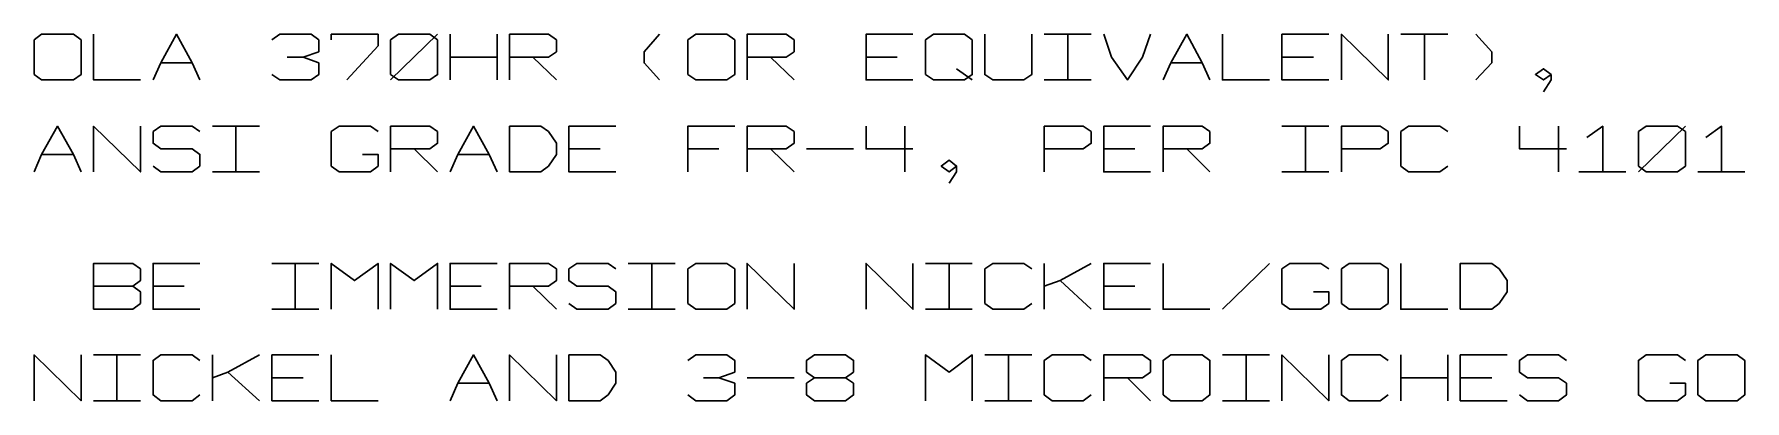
# Model space of a CAD drawing. Header units: millimetres. Extents: x 0 to 1189, y 35 to 806.
# Drawn here: x 879.7 to 982.7, y 392.7 to 414.7 of the extents above; entities that cross this region are included whole.
import ezdxf

# ---------------------------------------------------------------- set-up
doc = ezdxf.new("R2010")
doc.units = ezdxf.units.MM
doc.layers.add('Pen 1', color=7, linetype='Continuous')

msp = doc.modelspace()

# ---------------------------------------------------------------- linework, layer by layer
at = {"layer": 'Pen 1', "color": 7, "lineweight": 30}
for p, q in [((901.17, 411.98), (904, 414.73)), ((904.75, 411.98), (904.75, 414.73)), ((907.58, 414.73), (907.58, 411.98)), ((940.5, 414.73), (943.33, 414.73)), ((941.92, 414.73), (941.92, 411.98)), ((961.95, 414.73), (964.78, 414.73)), ((963.38, 414.73), (963.38, 411.98)), ((889.22, 413), (887.35, 413)), ((894.95, 413.35), (895.9, 413.35)), ((904.75, 413.35), (907.58, 413.35)), ((909.72, 413.35), (911.15, 411.98)), ((924.03, 413.35), (925.45, 411.98)), ((929.78, 413.35), (931.65, 413.35)), ((950, 413), (948.12, 413)), ((954.8, 413.35), (956.7, 413.35)), ((936.17, 411.98), (935.22, 412.65)), ((940.5, 411.98), (943.33, 411.98)), ((890.45, 409.2), (893.28, 409.2)), ((891.85, 409.2), (891.85, 406.45)), ((932.12, 409.2), (932.12, 406.45)), ((954.8, 409.2), (957.62, 409.2)), ((956.22, 409.2), (956.22, 406.45)), ((971.45, 409.2), (971.45, 406.45)), ((976.25, 406.45), (979.08, 409.2)), ((902.58, 407.83), (904, 406.45)), ((911.9, 407.83), (913.78, 407.83)), ((919.05, 407.83), (920.92, 407.83)), ((924.03, 407.83), (925.45, 406.45)), ((926.2, 407.83), (929.03, 407.83)), ((944.08, 407.83), (945.95, 407.83)), ((949.08, 407.83), (950.47, 406.45)), ((882.08, 407.5), (880.17, 407.5)), ((907.1, 407.5), (905.22, 407.5)), ((890.45, 406.45), (893.28, 406.45)), ((954.8, 406.45), (957.62, 406.45)), ((972.67, 406.45), (975.5, 406.45)), ((979.83, 406.45), (982.65, 406.45)), ((894.03, 400.95), (896.85, 400.95)), ((895.42, 400.95), (895.42, 398.2)), ((915.47, 400.95), (918.3, 400.95)), ((916.88, 400.95), (916.88, 398.2)), ((933.35, 400.95), (936.17, 400.95)), ((934.78, 400.95), (934.78, 398.2)), ((940.5, 398.2), (940.5, 400.95)), ((951.22, 398.2), (954.05, 400.95)), ((883.3, 399.58), (885.65, 399.58)), ((886.88, 399.58), (888.75, 399.58)), ((904.75, 399.58), (906.62, 399.58)), ((909.72, 399.58), (911.15, 398.2)), ((941.45, 399.92), (943.33, 398.2)), ((944.08, 399.58), (945.95, 399.58)), ((894.03, 398.2), (896.85, 398.2)), ((915.47, 398.2), (918.3, 398.2)), ((933.35, 398.2), (936.17, 398.2)), ((883.3, 395.45), (886.12, 395.45)), ((884.7, 395.45), (884.7, 392.7)), ((890.45, 392.7), (890.45, 395.45)), ((936.92, 395.45), (939.75, 395.45)), ((938.35, 395.45), (938.35, 392.7)), ((951.22, 395.45), (954.05, 395.45)), ((952.65, 395.45), (952.65, 392.7)), ((961.95, 392.7), (961.95, 395.45)), ((964.78, 395.45), (964.78, 392.7)), ((891.38, 394.42), (893.28, 392.7)), ((894.03, 394.08), (895.9, 394.08)), ((907.1, 393.75), (905.22, 393.75)), ((920, 394.08), (920.92, 394.08)), ((922.62, 394.08), (925.45, 394.08)), ((945.5, 394.08), (946.9, 392.7)), ((961.95, 394.08), (964.78, 394.08)), ((965.53, 394.08), (967.42, 394.08)), ((883.3, 392.7), (886.12, 392.7)), ((936.92, 392.7), (939.75, 392.7)), ((951.22, 392.7), (954.05, 392.7))]:
    msp.add_line(p, q, dxfattribs=at)
for points in [[(879.72, 412.3), (880.17, 411.98), (882.08, 411.98), (882.55, 412.3), (882.55, 414.38), (882.08, 414.73), (880.17, 414.73), (879.72, 414.38), (879.72, 412.3)], [(883.3, 414.73), (883.3, 411.98), (886.12, 411.98)], [(886.88, 411.98), (887.35, 413), (888.28, 414.73), (889.22, 413), (889.7, 411.98)], [(894.03, 414.38), (894.5, 414.73), (896.38, 414.73), (896.85, 414.38), (896.85, 413.67), (895.9, 413.35), (896.85, 413), (896.85, 412.3), (896.38, 411.98), (894.5, 411.98), (894.03, 412.3)], [(897.6, 414.38), (897.6, 414.73), (900.42, 414.73), (900.42, 414.02), (898.53, 411.98)], [(901.17, 412.3), (901.17, 414.38), (901.65, 414.73), (903.53, 414.73), (904, 414.38), (904, 412.3), (903.53, 411.98), (901.65, 411.98), (901.17, 412.3)], [(908.33, 411.98), (908.33, 414.73), (910.67, 414.73), (911.15, 414.38), (911.15, 413.67), (910.67, 413.35), (908.33, 413.35)], [(917.35, 411.98), (916.42, 413), (916.42, 413.67), (917.35, 414.73)], [(919.05, 412.3), (919.53, 411.98), (921.4, 411.98), (921.88, 412.3), (921.88, 414.38), (921.4, 414.73), (919.53, 414.73), (919.05, 414.38), (919.05, 412.3)], [(922.62, 411.98), (922.62, 414.73), (924.97, 414.73), (925.45, 414.38), (925.45, 413.67), (924.97, 413.35), (922.62, 413.35)], [(932.6, 411.98), (929.78, 411.98), (929.78, 414.73), (932.6, 414.73)], [(933.35, 412.3), (933.83, 411.98), (935.7, 411.98), (936.17, 412.3), (936.17, 414.38), (935.7, 414.73), (933.83, 414.73), (933.35, 414.38), (933.35, 412.3)], [(936.92, 414.73), (936.92, 412.3), (937.4, 411.98), (939.28, 411.98), (939.75, 412.3), (939.75, 414.73)], [(944.08, 414.73), (944.55, 413.35), (945.5, 411.98), (946.42, 413.35), (946.9, 414.73)], [(947.65, 411.98), (948.12, 413), (949.08, 414.73), (950, 413), (950.47, 411.98)], [(951.22, 414.73), (951.22, 411.98), (954.05, 411.98)], [(957.62, 411.98), (954.8, 411.98), (954.8, 414.73), (957.62, 414.73)], [(958.38, 411.98), (958.38, 414.73), (961.2, 411.98), (961.2, 414.73)], [(966.47, 411.98), (967.42, 413), (967.42, 413.67), (966.47, 414.73)], [(971, 412.3), (970.53, 411.98), (970.05, 412.3), (970.53, 412.65), (971, 412.3), (971, 411.98), (970.53, 411.27)], [(879.72, 406.45), (880.17, 407.5), (881.12, 409.2), (882.08, 407.5), (882.55, 406.45)], [(883.3, 406.45), (883.3, 409.2), (886.12, 406.45), (886.12, 409.2)], [(886.88, 406.8), (887.35, 406.45), (889.22, 406.45), (889.7, 406.8), (889.7, 407.5), (889.22, 407.83), (887.35, 407.83), (886.88, 408.17), (886.88, 408.88), (887.35, 409.2), (889.22, 409.2), (889.7, 408.88)], [(899.47, 407.5), (900.42, 407.5), (900.42, 406.8), (899.95, 406.45), (898.08, 406.45), (897.6, 406.8), (897.6, 408.88), (898.08, 409.2), (899.95, 409.2), (900.42, 408.88)], [(901.17, 406.45), (901.17, 409.2), (903.53, 409.2), (904, 408.88), (904, 408.17), (903.53, 407.83), (901.17, 407.83)], [(904.75, 406.45), (905.22, 407.5), (906.15, 409.2), (907.1, 407.5), (907.58, 406.45)], [(908.33, 406.45), (908.33, 409.2), (910.2, 409.2), (910.67, 408.88), (911.15, 408.17), (911.15, 407.5), (910.67, 406.8), (910.2, 406.45), (908.33, 406.45)], [(914.72, 406.45), (911.9, 406.45), (911.9, 409.2), (914.72, 409.2)], [(919.05, 406.45), (919.05, 409.2), (921.88, 409.2)], [(922.62, 406.45), (922.62, 409.2), (924.97, 409.2), (925.45, 408.88), (925.45, 408.17), (924.97, 407.83), (922.62, 407.83)], [(929.78, 409.2), (929.78, 407.83), (932.6, 407.83)], [(940.5, 406.45), (940.5, 409.2), (942.85, 409.2), (943.33, 408.88), (943.33, 408.17), (942.85, 407.83), (940.5, 407.83)], [(946.9, 406.45), (944.08, 406.45), (944.08, 409.2), (946.9, 409.2)], [(947.65, 406.45), (947.65, 409.2), (950, 409.2), (950.47, 408.88), (950.47, 408.17), (950, 407.83), (947.65, 407.83)], [(958.38, 406.45), (958.38, 409.2), (960.72, 409.2), (961.2, 408.88), (961.2, 408.17), (960.72, 407.83), (958.38, 407.83)], [(964.78, 406.8), (964.3, 406.45), (962.42, 406.45), (961.95, 406.8), (961.95, 408.88), (962.42, 409.2), (964.3, 409.2), (964.78, 408.88)], [(969.1, 409.2), (969.1, 407.83), (971.92, 407.83)], [(974.1, 406.45), (974.1, 409.2), (973.15, 408.52)], [(976.25, 406.8), (976.25, 408.88), (976.72, 409.2), (978.6, 409.2), (979.08, 408.88), (979.08, 406.8), (978.6, 406.45), (976.72, 406.45), (976.25, 406.8)], [(981.25, 406.45), (981.25, 409.2), (980.3, 408.52)], [(935.22, 406.8), (934.78, 406.45), (934.3, 406.8), (934.78, 407.15), (935.22, 406.8), (935.22, 406.45), (934.78, 405.77)], [(883.3, 398.2), (883.3, 400.95), (885.65, 400.95), (886.12, 400.62), (886.12, 399.92), (885.65, 399.58), (886.12, 399.25), (886.12, 398.55), (885.65, 398.2), (883.3, 398.2)], [(889.7, 398.2), (886.88, 398.2), (886.88, 400.95), (889.7, 400.95)], [(897.6, 398.2), (897.6, 400.95), (899, 399.92), (900.42, 400.95), (900.42, 398.2)], [(901.17, 398.2), (901.17, 400.95), (902.58, 399.92), (904, 400.95), (904, 398.2)], [(907.58, 398.2), (904.75, 398.2), (904.75, 400.95), (907.58, 400.95)], [(908.33, 398.2), (908.33, 400.95), (910.67, 400.95), (911.15, 400.62), (911.15, 399.92), (910.67, 399.58), (908.33, 399.58)], [(911.9, 398.55), (912.38, 398.2), (914.25, 398.2), (914.72, 398.55), (914.72, 399.25), (914.25, 399.58), (912.38, 399.58), (911.9, 399.92), (911.9, 400.62), (912.38, 400.95), (914.25, 400.95), (914.72, 400.62)], [(919.05, 398.55), (919.53, 398.2), (921.4, 398.2), (921.88, 398.55), (921.88, 400.62), (921.4, 400.95), (919.53, 400.95), (919.05, 400.62), (919.05, 398.55)], [(922.62, 398.2), (922.62, 400.95), (925.45, 398.2), (925.45, 400.95)], [(929.78, 398.2), (929.78, 400.95), (932.6, 398.2), (932.6, 400.95)], [(939.75, 398.55), (939.28, 398.2), (937.4, 398.2), (936.92, 398.55), (936.92, 400.62), (937.4, 400.95), (939.28, 400.95), (939.75, 400.62)], [(943.33, 400.95), (941.45, 399.92), (940.5, 399.58)], [(946.9, 398.2), (944.08, 398.2), (944.08, 400.95), (946.9, 400.95)], [(947.65, 400.95), (947.65, 398.2), (950.47, 398.2)], [(956.7, 399.25), (957.62, 399.25), (957.62, 398.55), (957.15, 398.2), (955.28, 398.2), (954.8, 398.55), (954.8, 400.62), (955.28, 400.95), (957.15, 400.95), (957.62, 400.62)], [(958.38, 398.55), (958.85, 398.2), (960.72, 398.2), (961.2, 398.55), (961.2, 400.62), (960.72, 400.95), (958.85, 400.95), (958.38, 400.62), (958.38, 398.55)], [(961.95, 400.95), (961.95, 398.2), (964.78, 398.2)], [(965.53, 398.2), (965.53, 400.95), (967.42, 400.95), (967.88, 400.62), (968.35, 399.92), (968.35, 399.25), (967.88, 398.55), (967.42, 398.2), (965.53, 398.2)], [(879.72, 392.7), (879.72, 395.45), (882.55, 392.7), (882.55, 395.45)], [(889.7, 393.05), (889.22, 392.7), (887.35, 392.7), (886.88, 393.05), (886.88, 395.12), (887.35, 395.45), (889.22, 395.45), (889.7, 395.12)], [(893.28, 395.45), (891.38, 394.42), (890.45, 394.08)], [(896.85, 392.7), (894.03, 392.7), (894.03, 395.45), (896.85, 395.45)], [(897.6, 395.45), (897.6, 392.7), (900.42, 392.7)], [(904.75, 392.7), (905.22, 393.75), (906.15, 395.45), (907.1, 393.75), (907.58, 392.7)], [(908.33, 392.7), (908.33, 395.45), (911.15, 392.7), (911.15, 395.45)], [(911.9, 392.7), (911.9, 395.45), (913.78, 395.45), (914.25, 395.12), (914.72, 394.42), (914.72, 393.75), (914.25, 393.05), (913.78, 392.7), (911.9, 392.7)], [(919.05, 395.12), (919.53, 395.45), (921.4, 395.45), (921.88, 395.12), (921.88, 394.42), (920.92, 394.08), (921.88, 393.75), (921.88, 393.05), (921.4, 392.7), (919.53, 392.7), (919.05, 393.05)], [(926.67, 394.08), (926.2, 393.75), (926.2, 393.05), (926.67, 392.7), (928.55, 392.7), (929.03, 393.05), (929.03, 393.75), (928.55, 394.08), (926.67, 394.08), (926.2, 394.42), (926.2, 395.12), (926.67, 395.45), (928.55, 395.45), (929.03, 395.12), (929.03, 394.42), (928.55, 394.08)], [(933.35, 392.7), (933.35, 395.45), (934.78, 394.42), (936.17, 395.45), (936.17, 392.7)], [(943.33, 393.05), (942.85, 392.7), (940.97, 392.7), (940.5, 393.05), (940.5, 395.12), (940.97, 395.45), (942.85, 395.45), (943.33, 395.12)], [(944.08, 392.7), (944.08, 395.45), (946.42, 395.45), (946.9, 395.12), (946.9, 394.42), (946.42, 394.08), (944.08, 394.08)], [(947.65, 393.05), (948.12, 392.7), (950, 392.7), (950.47, 393.05), (950.47, 395.12), (950, 395.45), (948.12, 395.45), (947.65, 395.12), (947.65, 393.05)], [(954.8, 392.7), (954.8, 395.45), (957.62, 392.7), (957.62, 395.45)], [(961.2, 393.05), (960.72, 392.7), (958.85, 392.7), (958.38, 393.05), (958.38, 395.12), (958.85, 395.45), (960.72, 395.45), (961.2, 395.12)], [(968.35, 392.7), (965.53, 392.7), (965.53, 395.45), (968.35, 395.45)], [(969.1, 393.05), (969.58, 392.7), (971.45, 392.7), (971.92, 393.05), (971.92, 393.75), (971.45, 394.08), (969.58, 394.08), (969.1, 394.42), (969.1, 395.12), (969.58, 395.45), (971.45, 395.45), (971.92, 395.12)], [(978.15, 393.75), (979.08, 393.75), (979.08, 393.05), (978.6, 392.7), (976.72, 392.7), (976.25, 393.05), (976.25, 395.12), (976.72, 395.45), (978.6, 395.45), (979.08, 395.12)], [(979.83, 393.05), (980.3, 392.7), (982.2, 392.7), (982.65, 393.05), (982.65, 395.12), (982.2, 395.45), (980.3, 395.45), (979.83, 395.12), (979.83, 393.05)]]:
    msp.add_lwpolyline(points, dxfattribs=at)

doc.saveas('drawing.dxf')
